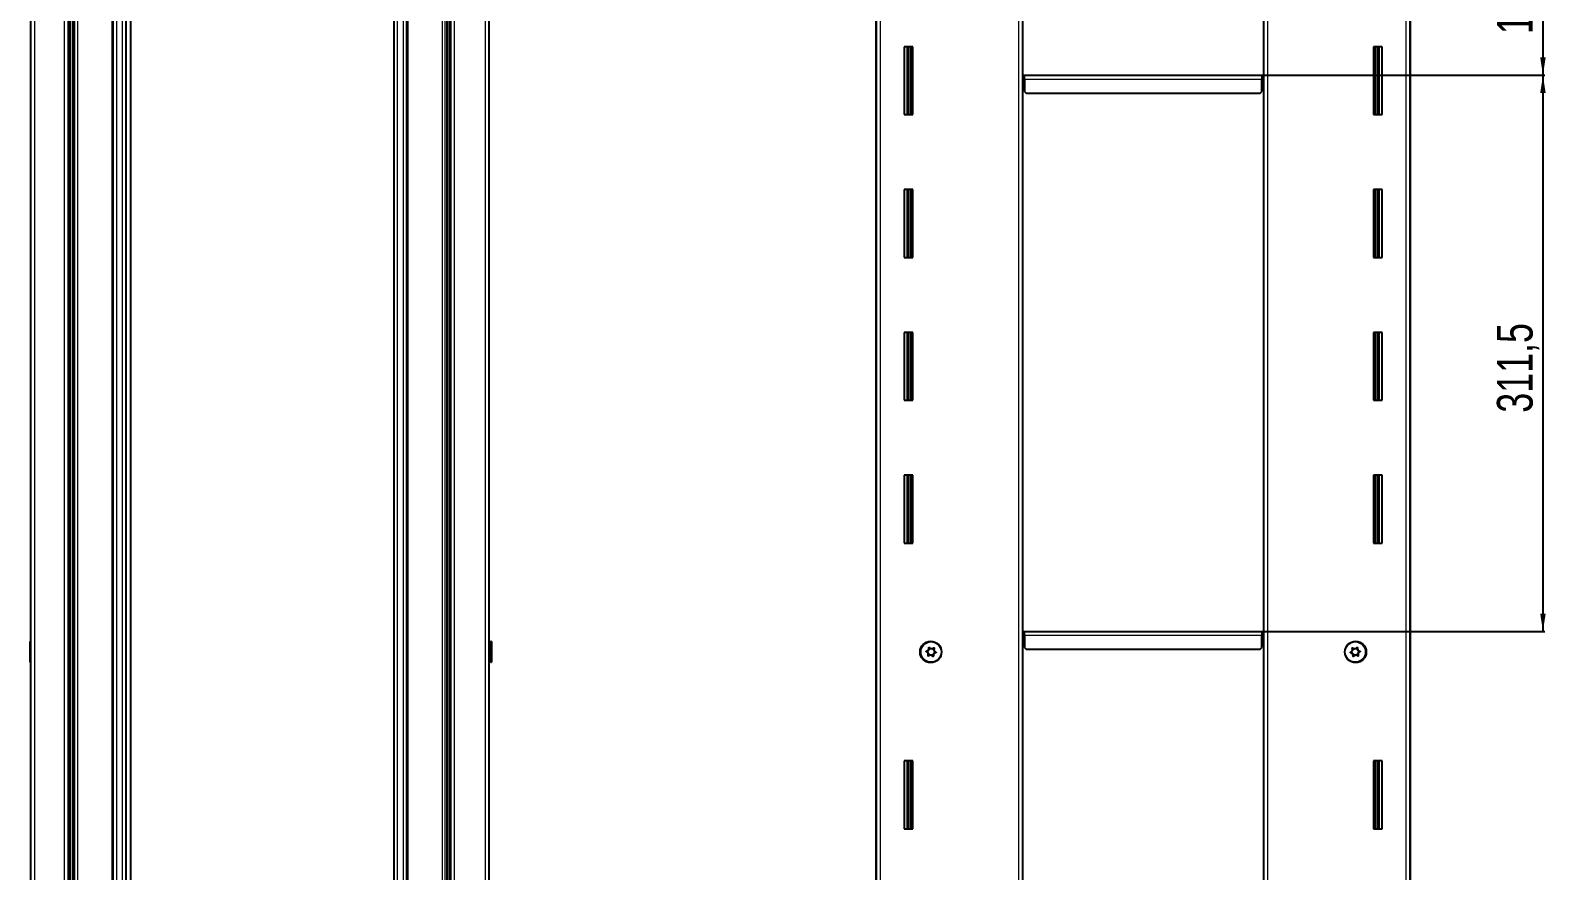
# Model space of a CAD drawing. Header units: millimetres. Extents: x 1770 to 3291, y 230 to 2078.
# Drawn here: x 2442 to 3291, y 1160 to 1631 of the extents above; entities that cross this region are included whole.
import ezdxf

# ---------------------------------------------------------------- set-up
doc = ezdxf.new("R2010")
doc.units = ezdxf.units.MM
doc.layers.add('FORMAT', color=7, linetype='Continuous')
doc.styles.add('SLDTEXTSTYLE0', font='TXT', dxfattribs={"width": 0.75})
doc.dimstyles.new('SLDDIMSTYLE0', dxfattribs={"dimtxt": 20, "dimasz": 10, "dimexe": 0, "dimexo": 0.0625, "dimgap": 5, "dimtad": 2, "dimdec": 1, "dimrnd": 1e-09, "dimzin": 12, "dimdsep": 46, "dimtxsty": 'SLDTEXTSTYLE0', "dimsah": 1, "dimcen": 0.09, "dimadec": 0, "dimazin": 3, "dimtfac": 1, "dimtofl": 0, "dimtmove": 0, "dimatfit": 3, "dimfxl": 0, "dimfrac": 2, "dimtolj": 1, "dimtzin": 12, "dimarcsym": 0})

# ---------------------------------------------------------------- blocks, each defined once
blk = doc.blocks.new('_D_8')
at = {"layer": 'FORMAT'}
for p, q in [((3132.37, 1718.09), (3290.86, 1718.09)), ((3289.86, 1718.09), (3289.86, 1605.59)), ((3132.37, 1605.59), (3290.86, 1605.59))]:
    blk.add_line(p, q, dxfattribs=at)
for points in [[(3289.86, 1718.09), (3288.33, 1708.09), (3291.4, 1708.09)], [(3289.86, 1605.59), (3291.4, 1615.59), (3288.33, 1615.59)]]:
    blk.add_solid(points, dxfattribs=at)
at = {"layer": 'FORMAT', "insert": (3264.08, 1628.59), "char_height": 20, "attachment_point": 1, "rotation": 90, "style": 'SLDTEXTSTYLE0'}
blk.add_mtext('112,5', dxfattribs=at)
blk = doc.blocks.new('_D_9')
at = {"layer": 'FORMAT'}
for p, q in [((3132.37, 1605.59), (3290.86, 1605.59)), ((3289.86, 1605.59), (3289.86, 1294.09)), ((3132.37, 1294.09), (3290.86, 1294.09))]:
    blk.add_line(p, q, dxfattribs=at)
for points in [[(3289.86, 1605.59), (3288.33, 1595.59), (3291.4, 1595.59)], [(3289.86, 1294.09), (3291.4, 1304.09), (3288.33, 1304.09)]]:
    blk.add_solid(points, dxfattribs=at)
at = {"layer": 'FORMAT', "insert": (3264.08, 1416.59), "char_height": 20, "attachment_point": 1, "rotation": 90, "style": 'SLDTEXTSTYLE0'}
blk.add_mtext('311,5', dxfattribs=at)

msp = doc.modelspace()

# ---------------------------------------------------------------- linework, layer by layer
at = {"color": 8, "linetype": 'Continuous', "lineweight": 18}
for p, q in [((2697.17, 1879.99), (2697.17, 685.19)), ((2679.77, 1867.09), (2679.77, 698.09)), ((2444.67, 1854.84), (2444.67, 710.34)), ((2918.46, 1854.24), (2918.46, 710.94)), ((3213.26, 710.94), (3213.26, 1854.24)), ((2464.81, 1825.59), (2464.81, 739.59)), ((2467.25, 739.59), (2467.25, 1825.59)), ((2468.67, 1825.59), (2468.67, 739.59)), ((2488.07, 739.59), (2488.07, 1825.59)), ((2490.72, 739.59), (2490.72, 1825.59)), ((2493.92, 739.59), (2493.92, 1825.59)), ((2647.92, 1825.59), (2647.92, 739.59)), ((2651.12, 1825.59), (2651.12, 739.59)), ((2653.77, 1825.59), (2653.77, 739.59)), ((2673.17, 739.59), (2673.17, 1825.59)), ((2674.59, 1825.59), (2674.59, 739.59)), ((2677.03, 739.59), (2677.03, 1825.59)), ((2461.47, 759.84), (2461.47, 1805.34)), ((2996.26, 763.59), (2996.26, 1801.59)), ((3135.46, 1801.59), (3135.46, 763.59)), ((2933.36, 1621.59), (2933.36, 1583.59)), ((2934.6, 1621.59), (2934.6, 1583.59)), ((3197.13, 1583.59), (3197.13, 1621.59)), ((3198.36, 1583.59), (3198.36, 1621.59)), ((2999.36, 1603.49), (3132.36, 1603.49)), ((2933.36, 1541.59), (2933.36, 1503.59)), ((2934.6, 1541.59), (2934.6, 1503.59)), ((3197.13, 1503.59), (3197.13, 1541.59)), ((3198.36, 1503.59), (3198.36, 1541.59)), ((2933.36, 1461.59), (2933.36, 1423.59)), ((2934.6, 1461.59), (2934.6, 1423.59)), ((3197.13, 1423.59), (3197.13, 1461.59)), ((3198.36, 1423.59), (3198.36, 1461.59)), ((2933.36, 1381.59), (2933.36, 1343.59)), ((2934.6, 1381.59), (2934.6, 1343.59)), ((3197.13, 1343.59), (3197.13, 1381.59)), ((3198.36, 1343.59), (3198.36, 1381.59)), ((2999.36, 1291.99), (3132.36, 1291.99)), ((2933.36, 1221.59), (2933.36, 1183.59)), ((2934.6, 1221.59), (2934.6, 1183.59)), ((3197.13, 1183.59), (3197.13, 1221.59)), ((3198.36, 1183.59), (3198.36, 1221.59))]:
    msp.add_line(p, q, dxfattribs=at)
at = {"color": 7, "linetype": 'Continuous', "lineweight": 25}
for p, q in [((2699.27, 1879.99), (2699.27, 685.19)), ((2677.67, 1867.09), (2677.67, 698.09)), ((2442.57, 710.94), (2442.57, 1854.24)), ((2916.36, 710.34), (2916.36, 1854.84)), ((3215.36, 1854.84), (3215.36, 710.34)), ((2464.22, 739.59), (2464.22, 1825.59)), ((2466.01, 1825.59), (2466.01, 739.59)), ((2466.05, 1825.59), (2466.05, 739.59)), ((2488.72, 739.59), (2488.72, 1825.59)), ((2495.92, 739.59), (2495.92, 1825.59)), ((2498.42, 1818.59), (2498.42, 745.09)), ((2645.92, 1825.59), (2645.92, 739.59)), ((2653.12, 1825.59), (2653.12, 739.59)), ((2675.79, 739.59), (2675.79, 1825.59)), ((2675.83, 739.59), (2675.83, 1825.59)), ((2677.62, 1825.59), (2677.62, 739.59)), ((2916.01, 1825.59), (2916.01, 739.59)), ((3215.71, 739.59), (3215.71, 1825.59)), ((2463.57, 1805.34), (2463.57, 759.84)), ((2998.36, 765.09), (2998.36, 1800.09)), ((3133.36, 1800.09), (3133.36, 765.09)), ((2936.86, 1621.59), (2931.86, 1621.59)), ((2931.86, 1621.59), (2931.86, 1583.59)), ((2934.01, 1583.59), (2934.01, 1621.59)), ((2935.81, 1583.59), (2935.81, 1621.59)), ((2935.84, 1583.59), (2935.84, 1621.59)), ((2936.86, 1583.59), (2936.86, 1621.59)), ((3194.86, 1621.59), (3194.86, 1583.59)), ((3199.86, 1621.59), (3194.86, 1621.59)), ((3195.89, 1621.59), (3195.89, 1583.59)), ((3195.92, 1621.59), (3195.92, 1583.59)), ((3197.71, 1621.59), (3197.71, 1583.59)), ((3199.86, 1583.59), (3199.86, 1621.59)), ((2998.36, 1605.59), (2999.11, 1605.59)), ((2999.11, 1605.59), (2999.11, 1602.74)), ((2999.36, 1603.49), (2999.36, 1605.59)), ((2999.36, 1605.59), (3132.36, 1605.59)), ((3132.36, 1605.59), (3132.36, 1603.49)), ((3132.61, 1602.74), (3132.61, 1605.59)), ((3132.61, 1605.59), (3133.36, 1605.59)), ((2999.11, 1602.74), (2999.36, 1602.74)), ((2999.36, 1603.49), (2999.36, 1596.59)), ((2999.36, 1596.59), (3000.36, 1595.59)), ((3131.36, 1595.59), (3132.36, 1596.59)), ((3132.36, 1596.59), (3132.36, 1603.49)), ((3132.36, 1602.74), (3132.61, 1602.74)), ((3000.36, 1595.59), (3131.36, 1595.59)), ((2931.86, 1583.59), (2936.86, 1583.59)), ((3194.86, 1583.59), (3199.86, 1583.59)), ((2936.86, 1541.59), (2931.86, 1541.59)), ((2931.86, 1541.59), (2931.86, 1503.59)), ((2934.01, 1503.59), (2934.01, 1541.59)), ((2935.81, 1503.59), (2935.81, 1541.59)), ((2935.84, 1503.59), (2935.84, 1541.59)), ((2936.86, 1503.59), (2936.86, 1541.59)), ((3194.86, 1541.59), (3194.86, 1503.59)), ((3199.86, 1541.59), (3194.86, 1541.59)), ((3195.89, 1541.59), (3195.89, 1503.59)), ((3195.92, 1541.59), (3195.92, 1503.59)), ((3197.71, 1541.59), (3197.71, 1503.59)), ((3199.86, 1503.59), (3199.86, 1541.59)), ((2931.86, 1503.59), (2936.86, 1503.59)), ((3194.86, 1503.59), (3199.86, 1503.59)), ((2936.86, 1461.59), (2931.86, 1461.59)), ((2931.86, 1461.59), (2931.86, 1423.59)), ((2934.01, 1423.59), (2934.01, 1461.59)), ((2935.81, 1423.59), (2935.81, 1461.59)), ((2935.84, 1423.59), (2935.84, 1461.59)), ((2936.86, 1423.59), (2936.86, 1461.59)), ((3194.86, 1461.59), (3194.86, 1423.59)), ((3199.86, 1461.59), (3194.86, 1461.59)), ((3195.89, 1461.59), (3195.89, 1423.59)), ((3195.92, 1461.59), (3195.92, 1423.59)), ((3197.71, 1461.59), (3197.71, 1423.59)), ((3199.86, 1423.59), (3199.86, 1461.59)), ((2931.86, 1423.59), (2936.86, 1423.59)), ((3194.86, 1423.59), (3199.86, 1423.59)), ((2936.86, 1381.59), (2931.86, 1381.59)), ((2931.86, 1381.59), (2931.86, 1343.59)), ((2934.01, 1343.59), (2934.01, 1381.59)), ((2935.81, 1343.59), (2935.81, 1381.59)), ((2935.84, 1343.59), (2935.84, 1381.59)), ((2936.86, 1343.59), (2936.86, 1381.59)), ((3194.86, 1381.59), (3194.86, 1343.59)), ((3199.86, 1381.59), (3194.86, 1381.59)), ((3195.89, 1381.59), (3195.89, 1343.59)), ((3195.92, 1381.59), (3195.92, 1343.59)), ((3197.71, 1381.59), (3197.71, 1343.59)), ((3199.86, 1343.59), (3199.86, 1381.59)), ((2931.86, 1343.59), (2936.86, 1343.59)), ((3194.86, 1343.59), (3199.86, 1343.59)), ((2464.07, 1292.09), (2464.07, 1273.09)), ((2998.36, 1294.09), (2999.11, 1294.09)), ((2999.11, 1294.09), (2999.11, 1291.24)), ((2999.11, 1291.24), (2999.36, 1291.24)), ((2999.36, 1291.99), (2999.36, 1294.09)), ((2999.36, 1294.09), (3132.36, 1294.09)), ((2999.36, 1291.99), (2999.36, 1285.09)), ((3132.36, 1294.09), (3132.36, 1291.99)), ((3132.36, 1285.09), (3132.36, 1291.99)), ((3132.36, 1291.24), (3132.61, 1291.24)), ((3132.61, 1291.24), (3132.61, 1294.09)), ((3132.61, 1294.09), (3133.36, 1294.09)), ((2442.57, 1288.38), (2442.27, 1288.38)), ((2442.27, 1276.81), (2442.27, 1288.38)), ((2700.25, 1288.38), (2699.27, 1287.39)), ((2700.77, 1288.38), (2700.25, 1288.38)), ((2700.25, 1288.38), (2700.25, 1276.81)), ((2700.77, 1288.38), (2700.77, 1276.81)), ((2999.36, 1285.09), (3000.36, 1284.09)), ((3000.36, 1284.09), (3131.36, 1284.09)), ((3131.36, 1284.09), (3132.36, 1285.09)), ((2442.27, 1276.81), (2442.57, 1276.81)), ((2699.27, 1277.79), (2700.25, 1276.81)), ((2700.25, 1276.81), (2700.77, 1276.81)), ((2936.86, 1221.59), (2931.86, 1221.59)), ((2931.86, 1221.59), (2931.86, 1183.59)), ((2934.01, 1183.59), (2934.01, 1221.59)), ((2935.81, 1183.59), (2935.81, 1221.59)), ((2935.84, 1183.59), (2935.84, 1221.59)), ((2936.86, 1183.59), (2936.86, 1221.59)), ((3194.86, 1221.59), (3194.86, 1183.59)), ((3199.86, 1221.59), (3194.86, 1221.59)), ((3195.89, 1221.59), (3195.89, 1183.59)), ((3195.92, 1221.59), (3195.92, 1183.59)), ((3197.71, 1221.59), (3197.71, 1183.59)), ((3199.86, 1183.59), (3199.86, 1221.59)), ((2931.86, 1183.59), (2936.86, 1183.59)), ((3194.86, 1183.59), (3199.86, 1183.59))]:
    msp.add_line(p, q, dxfattribs=at)
for centre, radius in [((2946.86, 1282.59), 6), ((2947.01, 1282.59), 5.79), ((2947.01, 1282.59), 1.85), ((3184.86, 1282.59), 6), ((3184.71, 1282.59), 5.79), ((3184.71, 1282.59), 1.85)]:
    msp.add_circle(centre, radius, dxfattribs=at)
for centre, start, end in [((2461.07, 1292.09), 0, 33.55731), ((2461.07, 1273.09), 326.44269, 0)]:
    msp.add_arc(centre, 3, start, end, dxfattribs=at)
for points in [[(2948.65, 1284.87), (2948.64, 1284.87), (2948.61, 1284.88), (2948.55, 1284.88), (2948.42, 1284.84), (2948.07, 1284.67), (2947.59, 1284.42), (2946.96, 1284.46), (2946.52, 1284.74), (2946.21, 1284.98), (2946.02, 1285.12), (2945.93, 1285.15), (2945.89, 1285.16), (2945.85, 1285.14), (2945.83, 1285.12), (2945.8, 1285.06), (2945.75, 1284.8), (2945.75, 1284.32), (2945.57, 1283.63), (2944.97, 1283.25), (2944.52, 1283.09), (2944.29, 1282.97), (2944.24, 1282.91), (2944.23, 1282.88), (2944.23, 1282.85), (2944.24, 1282.82), (2944.26, 1282.78), (2944.32, 1282.73), (2944.5, 1282.59), (2944.83, 1282.38), (2945.22, 1282.06), (2945.46, 1281.47), (2945.38, 1280.93), (2945.33, 1280.55), (2945.33, 1280.4), (2945.36, 1280.34), (2945.38, 1280.32), (2945.41, 1280.3), (2945.47, 1280.31), (2945.61, 1280.35), (2945.96, 1280.52), (2946.44, 1280.76), (2947.07, 1280.73), (2947.51, 1280.45), (2947.82, 1280.21), (2948.01, 1280.07), (2948.1, 1280.04), (2948.14, 1280.03), (2948.17, 1280.04), (2948.2, 1280.07), (2948.23, 1280.13), (2948.28, 1280.39), (2948.28, 1280.87), (2948.45, 1281.56), (2949.05, 1281.94), (2949.5, 1282.1), (2949.74, 1282.22), (2949.79, 1282.27), (2949.8, 1282.3), (2949.8, 1282.33), (2949.79, 1282.37), (2949.76, 1282.4), (2949.7, 1282.46), (2949.52, 1282.6), (2949.2, 1282.8), (2948.8, 1283.13), (2948.57, 1283.72), (2948.64, 1284.25), (2948.7, 1284.64), (2948.69, 1284.79), (2948.67, 1284.85), (2948.66, 1284.86), (2948.65, 1284.87)], [(3183.08, 1284.87), (3183.07, 1284.86), (3183.05, 1284.84), (3183.03, 1284.78), (3183.03, 1284.64), (3183.08, 1284.25), (3183.16, 1283.72), (3182.92, 1283.13), (3182.53, 1282.8), (3182.2, 1282.59), (3182, 1282.45), (3181.94, 1282.38), (3181.93, 1282.34), (3181.93, 1282.3), (3181.94, 1282.27), (3181.99, 1282.22), (3182.22, 1282.1), (3182.67, 1281.94), (3183.27, 1281.56), (3183.45, 1280.87), (3183.45, 1280.39), (3183.5, 1280.13), (3183.53, 1280.07), (3183.55, 1280.04), (3183.58, 1280.03), (3183.62, 1280.03), (3183.66, 1280.05), (3183.73, 1280.08), (3183.92, 1280.21), (3184.22, 1280.45), (3184.66, 1280.73), (3185.29, 1280.76), (3185.77, 1280.52), (3186.12, 1280.35), (3186.26, 1280.3), (3186.32, 1280.31), (3186.35, 1280.32), (3186.38, 1280.35), (3186.39, 1280.41), (3186.4, 1280.55), (3186.34, 1280.93), (3186.27, 1281.47), (3186.5, 1282.06), (3186.9, 1282.38), (3187.23, 1282.6), (3187.42, 1282.74), (3187.48, 1282.81), (3187.5, 1282.85), (3187.5, 1282.88), (3187.49, 1282.91), (3187.44, 1282.97), (3187.2, 1283.09), (3186.75, 1283.25), (3186.15, 1283.63), (3185.98, 1284.32), (3185.98, 1284.8), (3185.93, 1285.06), (3185.9, 1285.12), (3185.87, 1285.14), (3185.84, 1285.15), (3185.81, 1285.15), (3185.77, 1285.14), (3185.69, 1285.1), (3185.51, 1284.97), (3185.21, 1284.73), (3184.77, 1284.46), (3184.14, 1284.42), (3183.65, 1284.67), (3183.3, 1284.84), (3183.16, 1284.88), (3183.1, 1284.88), (3183.09, 1284.87), (3183.08, 1284.87)]]:
    msp.add_open_spline(points, degree=3, knots=[0, 0, 0, 0, 0.002009, 0.00442, 0.009365, 0.025528, 0.067705, 0.095786, 0.124646, 0.150342, 0.160519, 0.163394, 0.165697, 0.167245, 0.168874, 0.17077, 0.178606, 0.211994, 0.249994, 0.287995, 0.321383, 0.329219, 0.331115, 0.332744, 0.334292, 0.336217, 0.338535, 0.341318, 0.349662, 0.375358, 0.404217, 0.432298, 0.474475, 0.490639, 0.496669, 0.49844, 0.5, 0.502009, 0.50442, 0.509365, 0.525528, 0.567705, 0.595786, 0.624646, 0.650342, 0.660519, 0.663394, 0.665697, 0.667245, 0.668874, 0.67077, 0.678606, 0.711994, 0.749994, 0.787995, 0.821383, 0.829219, 0.831115, 0.832744, 0.834292, 0.836217, 0.838535, 0.841318, 0.849662, 0.875358, 0.904217, 0.932298, 0.974475, 0.990639, 0.996669, 0.99844, 1, 1, 1, 1], dxfattribs=at)

# ---------------------------------------------------------------- dimensions: what is measured, and where the dimension line sits
at = {"layer": 'FORMAT'}
for base, p1, p2, picture, middle in [((3289.86, 1605.59), (3132.36, 1718.09), (3132.36, 1605.59), '_D_8', (3289.86, 1661.84)), ((3289.86, 1294.09), (3132.36, 1605.59), (3132.36, 1294.09), '_D_9', (3289.86, 1449.84))]:
    dim = msp.add_linear_dim(base=base, p1=p1, p2=p2, angle=90, dimstyle='SLDDIMSTYLE0', dxfattribs=at)
    dim.commit()
    dim.dimension.update_dxf_attribs({"geometry": picture, "text_midpoint": middle, "dimtype": 160})

doc.saveas('drawing.dxf')
